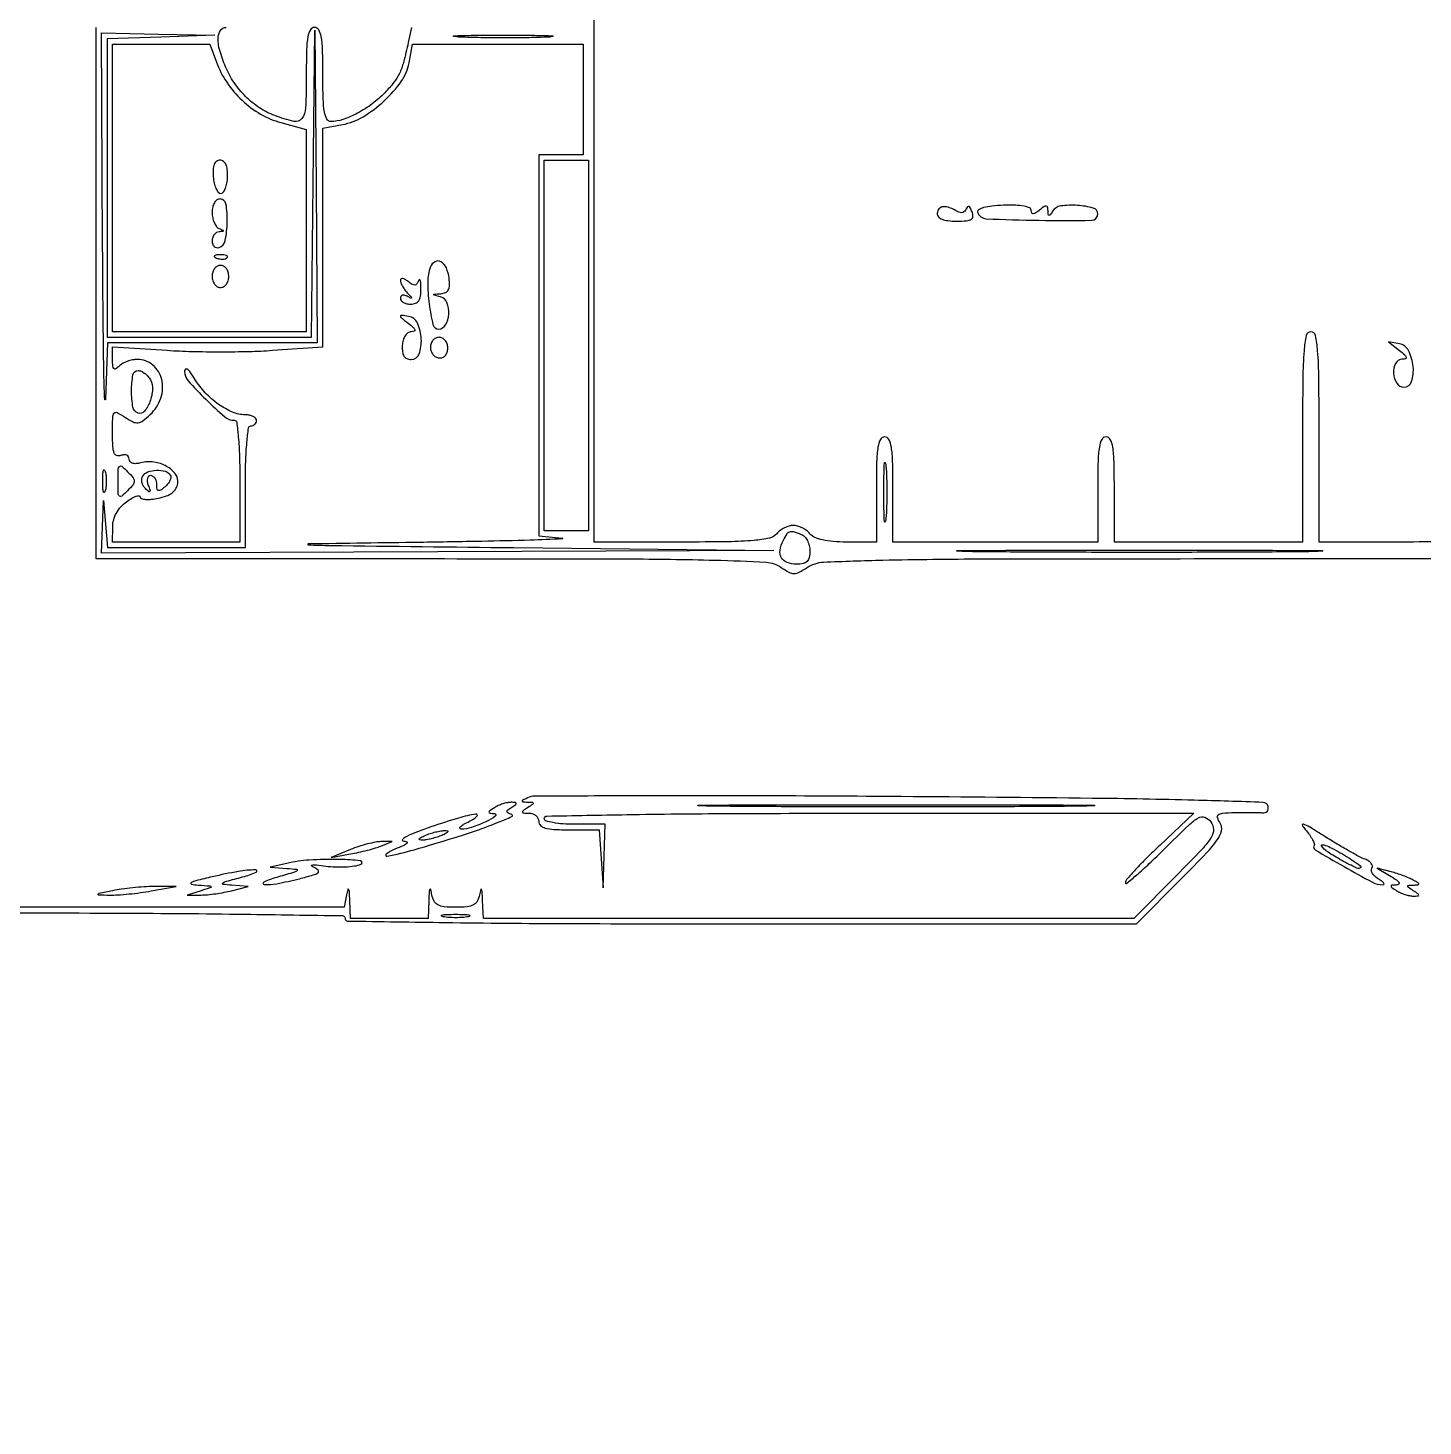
# Model space of a CAD drawing. Extents: x 23 to 255, y 40 to 184.
# Drawn here: x 138.64 to 159.96, y 101.29 to 122.66 of the extents above; entities that cross this region are included whole.
import ezdxf

# ---------------------------------------------------------------- set-up
doc = ezdxf.new("R2010")
doc.units = 0
doc.header["$MEASUREMENT"] = 0

msp = doc.modelspace()

# ---------------------------------------------------------------- linework, layer by layer
for points in [[(207.919475, 175.632891, 0.000007), (191.762556, 175.634099, 0.00002), (173.0434, 175.634494, 0.000013), (151.49745, 175.633531), (95.9364, 175.6296)], [(160.159181, 114.805891, -0.002682), (159.471, 114.8022), (158.3712, 114.8022), (158.3712, 116.4096, 0.00232), (158.367049, 117.304243, 0.017378), (158.34838, 117.72795, 0.033617), (158.314166, 117.960641, 0.353061), (158.2443, 118.017, 0.353061), (158.174434, 117.960641, 0.033617), (158.14022, 117.72795, 0.017378), (158.121551, 117.304243, 0.00232), (158.1174, 116.4096), (158.1174, 114.8022), (156.6792, 114.8022), (155.241, 114.8022), (155.241, 115.6059, 0.005528), (155.236267, 116.033995, 0.033635), (155.216511, 116.2545, 0.080293), (155.178512, 116.370387, 0.280451), (155.1141, 116.4096, 0.280451), (155.049688, 116.370387, 0.080293), (155.011689, 116.2545, 0.033635), (154.991933, 116.033995, 0.005528), (154.9872, 115.6059), (154.9872, 114.8022), (153.4221, 114.8022), (151.857, 114.8022), (151.857, 115.6059, 0.005528), (151.852267, 116.033995, 0.033635), (151.832511, 116.2545, 0.080293), (151.794512, 116.370387, 0.280451), (151.7301, 116.4096, 0.280451), (151.665688, 116.370387, 0.080293), (151.627689, 116.2545, 0.033635), (151.607933, 116.033995, 0.005528), (151.6032, 115.6059), (151.6032, 114.8022), (151.148259, 114.8022, -0.01877), (150.942858, 114.809914, -0.036935), (150.781332, 114.834146, -0.047797), (150.661664, 114.873572, -0.116596), (150.588, 114.9291, 0.059806), (150.536757, 114.977668, 0.043899), (150.470003, 115.018723, 0.044601), (150.398759, 115.046726, 0.071461), (150.3342, 115.056, 0.071461), (150.269641, 115.046726, 0.044601), (150.198397, 115.018723, 0.043899), (150.131643, 114.977668, 0.059806), (150.0804, 114.9291, -0.168366), (149.970764, 114.862714, -0.03088), (149.733093, 114.827006, -0.018341), (149.342467, 114.807183, -0.003506), (148.631841, 114.8022), (147.2886, 114.8022), (147.2886, 118.814016), (147.2886, 122.825833)], [(139.6746, 122.67), (139.6746, 118.6092), (139.6746, 114.5484), (144.816376, 114.5484, -0.00066), (147.79395, 114.544469, -0.005631), (149.128845, 114.525909, -0.007421), (149.917989, 114.494321, -0.139943), (150.149815, 114.414154, 0.027984), (150.266365, 114.341883, 0.125428), (150.34356, 114.322209, 0.120591), (150.422366, 114.341496, 0.025003), (150.546362, 114.414154, -0.134234), (150.79626, 114.495077, -0.0061), (151.704011, 114.526039, -0.00491), (153.233931, 114.544517, -0.000564), (156.676223, 114.5484, 0.000551), (160.080729, 114.55215, 0.004803)], [(144.500024, 122.67), (144.448249, 122.43735, -0.009914), (144.374923, 122.136156, -0.044872), (144.313263, 121.96635, -0.057934), (144.229918, 121.831544, -0.02397), (144.088753, 121.669747, -0.042272), (143.898222, 121.502313, -0.036832), (143.673563, 121.360573, -0.038588), (143.450114, 121.262904, -0.08393), (143.266119, 121.2318, -0.276855), (143.205026, 121.268436, -0.080457), (143.167965, 121.376681, -0.035699), (143.148148, 121.578394, -0.006641), (143.1432, 121.9509, 0.00643), (143.138325, 122.329986, 0.037256), (143.118318, 122.529, 0.088943), (143.079917, 122.633521, 0.266366), (143.0163, 122.67, 0.266366), (142.952683, 122.633521, 0.088943), (142.914282, 122.529, 0.037256), (142.894275, 122.329986, 0.00643), (142.8894, 121.9509, -0.009367), (142.879773, 121.437048, -0.155082), (142.822544, 121.277892, -0.29385), (142.700257, 121.233767, -0.034228), (142.408457, 121.322035, -0.055221), (142.174695, 121.441517, -0.049312), (141.962873, 121.613294, -0.048577), (141.785894, 121.826078, -0.050041), (141.655313, 122.066982, -0.028695), (141.566951, 122.317299, -0.073687), (141.541203, 122.507065, -0.142827), (141.576717, 122.623524, -0.252967), (141.6627, 122.67, 0.154404)], [(137.4327, 109.134, -0.00093), (140.08206, 109.129074, -0.002567), (141.948225, 109.112554, -0.000369), (143.441059, 109.090573, -0.409692), (143.4816, 109.0494, 0.409691), (143.522141, 109.008228, 0.000369), (145.014676, 108.986246, 0.002567), (146.880473, 108.969726, 0.00093), (149.529303, 108.9648), (155.577006, 108.9648), (156.266, 109.656577, 0.005218), (156.649535, 110.049784, 0.037869), (156.816779, 110.253745, 0.096091), (156.877472, 110.389832, 0.199112), (156.85868, 110.502577, -0.052896), (156.816641, 110.58904, -0.331372), (156.829987, 110.633263, -0.141852), (156.893747, 110.656964, -0.01064), (157.080333, 110.666824, -0.004929), (157.20992, 110.66963, -0.005311), (157.336355, 110.669779, -0.005033), (157.444818, 110.667662, -0.0252), (157.505389, 110.662808, 0.1059), (157.544463, 110.665966, 0.139737), (157.574414, 110.685136, 0.135545), (157.59034, 110.717743, 0.097043), (157.589989, 110.758534, 0.346595), (157.514165, 110.822586, 0.001761), (156.460755, 110.854873, 0.00415), (154.902952, 110.884192, 0.000736), (151.9839, 110.9106, 0.001036), (149.834174, 110.92243, 0.001671), (148.003206, 110.922592, 0.000256), (146.379873, 110.91648, 0.111211), (146.2734, 110.892023, 0.005718), (146.197245, 110.854412, 0.282318), (146.1888, 110.840647, 0.396194), (146.198095, 110.830758, 0.00786), (146.2734, 110.827277, -0.013503), (146.346335, 110.82308, -0.38968), (146.358, 110.810386, -0.246147), (146.347999, 110.791302, -0.007917), (146.2734, 110.7414, 0.011213), (146.203147, 110.693733, 0.309569), (146.195861, 110.673881, 0.327416), (146.211734, 110.660798, 0.011938), (146.29455, 110.658095, -0.084232), (146.351089, 110.647993, -0.092453), (146.39911, 110.619904, -0.099524), (146.431233, 110.578407, -0.115601), (146.4426, 110.5299, 0.210303), (146.469208, 110.469436, 0.1188), (146.540563, 110.429974, 0.054927), (146.673548, 110.408657, 0.0123), (146.903479, 110.403), (147.364358, 110.403), (147.395429, 109.95885), (147.426501, 109.5147), (147.44215, 110.00115), (147.4578, 110.4876), (146.9925, 110.4876, -0.017105), (146.814134, 110.493704, -0.027868), (146.663882, 110.512451, -0.026982), (146.551909, 110.539119, -0.332234), (146.5272, 110.5722, -0.408601), (146.567362, 110.613141, -0.000541), (147.789688, 110.63529, -0.003118), (149.323174, 110.651851, -0.001141), (151.492553, 110.6568), (156.457906, 110.6568), (155.934053, 110.164475, 0.00723), (155.733314, 109.970275, 0.010799), (155.564082, 109.794311, 0.006056), (155.427962, 109.642877, 0.18199), (155.4102, 109.595694, 0.631895), (155.430949, 109.585831, 0.007152), (155.583821, 109.713988, 0.01127), (155.774461, 109.886154, 0.006123), (156.001251, 110.10576, -0.004013), (156.378222, 110.473884, -0.058387), (156.526395, 110.586259, -0.224347), (156.623666, 110.595118, -0.146134), (156.715692, 110.526491, -0.155106), (156.75638, 110.40849, -0.149477), (156.722339, 110.286662, -0.04836), (156.582361, 110.108469, -0.004449), (156.190075, 109.70505), (155.541069, 109.0494), (150.568835, 109.0494), (145.5966, 109.0494), (145.585079, 109.32435, 0.004641), (145.57825, 109.457712, 0.114822), (145.567805, 109.492832, 0.674817), (145.555259, 109.491138, 0.014773), (145.536895, 109.40895, -0.073976), (145.502541, 109.311198, -0.151781), (145.445621, 109.254449, -0.099469), (145.348762, 109.226142, -0.021517), (145.1736, 109.2186, -0.021517), (144.998438, 109.226142, -0.099469), (144.901579, 109.254449, -0.151781), (144.844659, 109.311198, -0.073976), (144.810305, 109.40895, 0.014773), (144.791941, 109.491138, 0.674817), (144.779395, 109.492832, 0.114822), (144.76895, 109.457712, 0.004641), (144.762121, 109.32435), (144.7506, 109.0494), (144.1584, 109.0494), (143.5662, 109.0494), (143.554679, 109.32435, 0.004641), (143.54785, 109.457712, 0.114822), (143.537405, 109.492832, 0.674817), (143.524859, 109.491138, 0.014773), (143.506495, 109.40895), (143.469832, 109.2186), (137.4327, 109.2186)]]:
    msp.add_lwpolyline(points, format="xyb")
for points in [[(140.66865, 122.522331), (139.8438, 122.494673), (139.8438, 120.213536), (139.8438, 117.9324), (141.407562, 117.9324), (142.971323, 117.9324), (142.995206, 120.28005), (143.019088, 122.6277), (143.038844, 120.23775), (143.0586, 117.8478), (141.45416, 117.8478), (139.849719, 117.8478), (139.822301, 116.98065, -0.957377), (139.810318, 116.980507, -0.009095), (139.797697, 117.318786, -0.00248), (139.78577, 118.161921, -0.000918), (139.777042, 119.34945), (139.7592, 122.5854), (140.62635, 122.567694), (141.4935, 122.549988)], [(146.594667, 122.522588, -0.00707), (146.294574, 122.513593, -0.003921), (145.928248, 122.510667, -0.003909), (145.557141, 122.513515, -0.006295), (145.241067, 122.522394, -0.032437), (145.142305, 122.532854, -0.898123), (145.142923, 122.542626, -0.009257), (145.407644, 122.549403, -0.001734), (145.8927, 122.551155, -0.001786), (146.3785, 122.54949, -0.008418), (146.657263, 122.542844, -0.852078), (146.658443, 122.532954, -0.058571)], [(147.1194, 121.5702), (147.1194, 120.7242), (146.781, 120.7242), (146.4426, 120.7242), (146.4426, 117.810364), (146.4426, 114.896529), (146.80215, 114.864145, -0.934988), (146.80182, 114.849591, -0.003436), (146.310545, 114.831088, -0.002901), (145.573438, 114.812678, -0.001377), (144.6237, 114.797088, 0.000328), (142.916993, 114.772651, 0.965509), (142.916761, 114.761121, 0.010903), (143.260246, 114.749642, 0.000083), (146.0619, 114.7176), (150.0381, 114.672785), (144.89865, 114.652893), (139.7592, 114.633), (139.77398, 115.03485), (139.78876, 115.4367), (139.821145, 115.07715), (139.853529, 114.7176), (140.906164, 114.7176), (141.9588, 114.7176), (141.9588, 115.6482, -0.007181), (141.964296, 116.030894, -0.015486), (141.981873, 116.325, -0.010792), (142.006881, 116.546868, -0.375539), (142.0434, 116.5788, 0.099038), (142.075687, 116.585259, 0.097945), (142.103149, 116.603651, 0.097945), (142.121541, 116.631113, 0.099038), (142.128, 116.6634, 0.193822), (142.114985, 116.695712, 0.087294), (142.077423, 116.723149, 0.067147), (142.021721, 116.74177, 0.047166), (141.955823, 116.748, -0.101527), (141.763429, 116.787473, -0.053129), (141.549241, 116.907528, -0.049451), (141.346171, 117.084151, -0.052174), (141.185812, 117.29428, 0.01684), (141.119523, 117.395176, 0.076975), (141.070905, 117.445454, 0.35119), (141.043032, 117.444704, 0.219976), (141.028516, 117.413494, 0.184312), (141.083078, 117.26952, 0.016514), (141.354018, 116.984343, 0.016681), (141.643156, 116.717882, 0.17971), (141.789844, 116.6634, -0.375815), (141.826172, 116.631604, -0.010615), (141.851133, 116.408928, -0.015397), (141.868699, 116.114585, -0.007204), (141.8742, 115.7328), (141.8742, 114.8022), (140.9013, 114.8022), (139.9284, 114.8022), (139.931059, 115.03485, -0.063142), (139.946048, 115.143143, -0.059839), (139.987671, 115.246395, -0.057814), (140.05419, 115.33992, -0.052025), (140.142559, 115.4195, -0.023103), (140.222756, 115.472382, -0.048952), (140.290053, 115.503976, -0.092927), (140.334571, 115.510968, -0.405588), (140.3514, 115.493634, 0.323573), (140.370303, 115.467483, 0.059899), (140.43205, 115.455006, 0.044394), (140.520789, 115.455805, 0.025714), (140.62635, 115.471668, 0.037462), (140.750882, 115.506866, 0.07491), (140.840468, 115.555794, 0.095257), (140.897859, 115.61974, 0.099554), (140.926323, 115.699438, 0.197142), (140.891181, 115.840166, 0.108101), (140.75562, 115.959404, 0.091661), (140.560114, 116.024898, 0.099379), (140.359915, 116.01334, -0.043896), (140.286314, 116.000854, -0.098039), (140.230164, 116.007348, -0.151308), (140.195455, 116.031655, -0.166391), (140.1822, 116.070384, 0.139096), (140.172095, 116.106006, 0.153735), (140.145072, 116.129368, 0.122004), (140.104004, 116.136206, 0.072272), (140.0553, 116.125206, -0.175081), (139.994103, 116.123997, -0.223123), (139.953903, 116.162663, -0.07909), (139.933317, 116.260226, -0.012524), (139.9284, 116.456505, -0.005788), (139.931338, 116.710258, -0.161053), (139.953311, 116.771882, -0.362999), (139.999179, 116.781778, -0.024036), (140.124403, 116.708074, 0.029494), (140.243283, 116.639839, 0.145066), (140.31864, 116.626595, 0.135353), (140.391863, 116.656115, 0.024439), (140.505103, 116.75172, 0.124709), (140.666285, 117.001734, 0.139171), (140.679994, 117.287547, 0.162167), (140.54471, 117.508117, 0.176574), (140.3091, 117.594, 0.049362), (140.23363, 117.586531, 0.037889), (140.153806, 117.564179, 0.038897), (140.081661, 117.531394, 0.070395), (140.02992, 117.49248, -0.049656), (139.979149, 117.450903, -0.351264), (139.94955, 117.453534, -0.185074), (139.9321, 117.490551, -0.018632), (139.9284, 117.589797), (139.9284, 117.788634), (140.764532, 117.733839, 0.010063), (141.140684, 117.716782, 0.00629), (141.58161, 117.711222, 0.006311), (142.01637, 117.716696, 0.011413), (142.371932, 117.73379), (143.1432, 117.788536), (143.1432, 119.458453), (143.1432, 121.12837), (143.444348, 121.184865, 0.089508), (143.757168, 121.304038, 0.051296), (144.080848, 121.547572, 0.051816), (144.341809, 121.845275, 0.108103), (144.461523, 122.127783), (144.51563, 122.4162), (145.817515, 122.4162), (147.1194, 122.4162)], [(141.516661, 122.14125, 0.061717), (141.674312, 121.831158, 0.055895), (141.907486, 121.557283, 0.056555), (142.192446, 121.344747, 0.066725), (142.502782, 121.215512), (142.8894, 121.112107), (142.8894, 119.564554), (142.8894, 118.017), (141.4089, 118.017), (139.9284, 118.017), (139.9284, 120.2166), (139.9284, 122.4162), (140.672805, 122.4162), (141.41721, 122.4162)], [(141.467851, 120.3858, 0.035684), (141.48228, 120.288612, 0.052027), (141.509718, 120.206554, 0.065745), (141.544992, 120.150033, 0.224026), (141.583221, 120.132, 0.23097), (141.620564, 120.150223, 0.06923), (141.653162, 120.206554, 0.05361), (141.676688, 120.288603, 0.03594), (141.686467, 120.3858, 0.032612), (141.682362, 120.497376, 0.081346), (141.661108, 120.575906, 0.127795), (141.62347, 120.622369, 0.160283), (141.571098, 120.6396, 0.155759), (141.518403, 120.622776, 0.142546), (141.48296, 120.577998, 0.085825), (141.466008, 120.500418, 0.029995)], [(141.4512, 119.84295, 0.048059), (141.459039, 119.761578, 0.053115), (141.482264, 119.686023, 0.060057), (141.516419, 119.626963, 0.136586), (141.55695, 119.595829, -0.009076), (141.61277, 119.572118, -0.295955), (141.6204, 119.560356, -0.382689), (141.612227, 119.551242, -0.011437), (141.55695, 119.546479, 0.122652), (141.5166, 119.53368, 0.093971), (141.482264, 119.502414, 0.08494), (141.459164, 119.457529, 0.076604), (141.4512, 119.40585, 0.081792), (141.459189, 119.357336, 0.123756), (141.482264, 119.32155, 0.143391), (141.5167, 119.304187, 0.126259), (141.55695, 119.306971, 0.269467), (141.650745, 119.413022, 0.044044), (141.681981, 119.696658, 0.046056), (141.662618, 119.971261, 0.367398), (141.572986, 120.0474, 0.150421), (141.524147, 120.032367, 0.109524), (141.484949, 119.990744, 0.083682), (141.459618, 119.925487, 0.050865)], [(152.5338, 119.828414, 0.183302), (152.55345, 119.776614, 0.115298), (152.606923, 119.738757, 0.069942), (152.697384, 119.715965, 0.026797), (152.827245, 119.709, 0.016632), (152.982829, 119.714177, 0.119663), (153.053921, 119.736536, 0.260816), (153.078712, 119.780074, 0.093714), (153.065519, 119.852772, 0.030334), (153.039955, 119.90895, 0.16266), (153.015924, 119.931817, 0.34123), (152.994411, 119.927016, 0.093214), (152.976348, 119.894545, -0.111454), (152.95574, 119.860456, -0.12798), (152.923395, 119.840603, -0.121106), (152.88402, 119.83844, -0.093416), (152.843824, 119.854144, 0.048841), (152.723428, 119.913966, 0.112051), (152.623736, 119.928052, 0.191762), (152.559704, 119.896189, 0.184591)], [(153.151546, 119.843542, 0.311038), (153.281357, 119.745475, 0.007262), (154.087375, 119.721805, 0.006987), (154.893242, 119.721113, 0.410378), (154.9872, 119.816311, 0.336259), (154.917315, 119.908477, 0.052314), (154.676968, 119.949422, 0.050279), (154.42151, 119.940154, 0.22066), (154.297756, 119.860639, -0.013412), (154.260055, 119.804593, -0.267985), (154.241993, 119.79635, -0.361848), (154.229976, 119.808475, -0.018843), (154.227095, 119.867409, 0.051364), (154.220814, 119.922373, 0.328723), (154.200971, 119.939747, 0.177684), (154.166603, 119.93032, 0.018329), (154.0989, 119.8782, -0.023518), (154.039099, 119.833143, -0.133127), (154.001739, 119.820181, -0.309151), (153.980194, 119.832815, -0.110635), (153.972, 119.869395, 0.294126), (153.946042, 119.909705, 0.059431), (153.860895, 119.936777, 0.039872), (153.728138, 119.951361, 0.016274), (153.546453, 119.950846, 0.016555), (153.370173, 119.938754, 0.040953), (153.242913, 119.915142, 0.066304), (153.166395, 119.882996, 0.354119)], [(141.519938, 119.143609, 0.051402), (141.566203, 119.130408, 0.05415), (141.613372, 119.127242, 0.060344), (141.654429, 119.133939, 0.126455), (141.682087, 119.150288, 0.296942), (141.685997, 119.168803, 0.208169), (141.670554, 119.184424, 0.077125), (141.629947, 119.193791, 0.028489), (141.57105, 119.194721, 0.018894), (141.507911, 119.189726, 0.168741), (141.483228, 119.17777, 0.470617), (141.484687, 119.162352, 0.054073)], [(144.788257, 119.008306, 0.092456), (144.746087, 118.779197, 0.032062), (144.768501, 118.442495, 0.025892), (144.826598, 118.127425, 0.34719), (144.91288, 118.0593, 0.272999), (145.018116, 118.121386, 0.11136), (145.06628, 118.287026, 0.105621), (145.039755, 118.463368, 0.243733), (144.942962, 118.550496, -0.002169), (144.844038, 118.576715, -0.359664), (144.838001, 118.585227, -0.371985), (144.845245, 118.592465, -0.002216), (144.946569, 118.599386, 0.088562), (145.017756, 118.61684, 0.166573), (145.060689, 118.656613, 0.118634), (145.078788, 118.725397, 0.034757), (145.073469, 118.835326, 0.074806), (145.030439, 118.992537, 0.153466), (144.946982, 119.087488, 0.27114), (144.857746, 119.088884, 0.174354)], [(141.4512, 118.863, 0.072314), (141.460664, 118.797908, 0.08892), (141.488213, 118.74315, 0.10214), (141.529391, 118.706761, 0.130775), (141.5781, 118.6938, 0.130775), (141.626809, 118.706761, 0.10214), (141.667988, 118.74315, 0.08892), (141.695536, 118.797908, 0.072314), (141.705, 118.863, 0.072314), (141.695536, 118.928092, 0.08892), (141.667988, 118.98285, 0.10214), (141.626809, 119.019239, 0.130775), (141.5781, 119.0322, 0.130775), (141.529391, 119.019239, 0.10214), (141.488213, 118.98285, 0.08892), (141.460664, 118.928092, 0.072314)], [(144.3276, 118.805679, 0.094159), (144.334779, 118.767895, 0.032006), (144.358664, 118.717097, 0.0305), (144.392879, 118.663063, 0.030686), (144.43335, 118.613709, -0.004358), (144.490449, 118.551107, -0.184745), (144.4968, 118.534505, -0.561535), (144.488737, 118.529589, -0.009535), (144.43335, 118.559482, 0.065956), (144.392868, 118.575756, 0.132257), (144.358664, 118.57533, 0.182297), (144.336205, 118.558744, 0.144512), (144.3276, 118.529593, 0.172318), (144.339742, 118.495408, 0.093795), (144.374196, 118.466318, 0.074198), (144.425543, 118.446637, 0.054527), (144.486225, 118.44, 0.090141), (144.560336, 118.45347, 0.155665), (144.609059, 118.491947, 0.113924), (144.635808, 118.56161, 0.036751), (144.64318, 118.67265, 0.01465), (144.640142, 118.755914, 0.061932), (144.630756, 118.804858, 0.435601), (144.61752, 118.811024, 0.215286), (144.603228, 118.796019, -0.069712), (144.578426, 118.747928, -0.225406), (144.547907, 118.730775, -0.159123), (144.507174, 118.741044, -0.032554), (144.446273, 118.785228, 0.037533), (144.40067, 118.817626, 0.093271), (144.36246, 118.831862, 0.200897), (144.338175, 118.826282, 0.24165)], [(144.44952, 118.147282, -0.016335), (144.523841, 118.084257, -0.130989), (144.548003, 118.046917, -0.40331), (144.537351, 118.02503, -0.087897), (144.49182, 118.01694, 0.156365), (144.442902, 118.001232, 0.09648), (144.401013, 117.956939, 0.075809), (144.371198, 117.889049, 0.051256), (144.3577, 117.80544, 0.042049), (144.360272, 117.708051, 0.115487), (144.383082, 117.643654, 0.154374), (144.427122, 117.607001, 0.097247), (144.493336, 117.594, 0.316746), (144.614382, 117.679233, 0.101035), (144.64742, 117.909638, 0.091198), (144.588341, 118.150155, 0.254535), (144.4545, 118.251807, 0.00563), (144.341159, 118.267757, 0.438123), (144.328649, 118.257277, 0.238259), (144.33764, 118.237154, 0.003037)], [(144.786857, 117.779838, 0.084564), (144.796912, 117.720813, 0.087221), (144.825909, 117.669149, 0.092443), (144.869063, 117.632728, 0.110808), (144.9198, 117.617261, 0.112967), (144.97278, 117.625257, 0.120385), (145.015601, 117.655466, 0.106386), (145.04326, 117.705522, 0.073341), (145.052743, 117.769823, 0.077839), (145.042872, 117.832843, 0.093956), (145.014298, 117.885386, 0.104043), (144.971234, 117.920067, 0.118212), (144.9198, 117.9324, 0.114004), (144.869088, 117.920685, 0.100323), (144.825909, 117.887585, 0.093832), (144.796934, 117.838095, 0.085848)], [(159.5979, 117.731191, -0.014491), (159.678455, 117.664599, -0.137435), (159.702659, 117.627482, -0.411743), (159.69121, 117.605298, -0.073116), (159.6402, 117.596691, 0.274587), (159.540021, 117.534279, 0.13564), (159.507942, 117.382305, 0.128708), (159.557992, 117.230056, 0.25459), (159.666457, 117.171, 0.325836), (159.784641, 117.257165, 0.103859), (159.808577, 117.48678, 0.089943), (159.738302, 117.728877, 0.238506), (159.5979, 117.833547), (159.4287, 117.863002)], [(140.507414, 117.282167, -0.14589), (140.540139, 117.136147, -0.071416), (140.49967, 116.947997, -0.082695), (140.415575, 116.80094, -0.311548), (140.318951, 116.772916, -0.277145), (140.240553, 116.864436, -0.041759), (140.219386, 117.115418, -0.043251), (140.240335, 117.359046, -0.364624), (140.318515, 117.4248, -0.107569), (140.366104, 117.414442, -0.054582), (140.418998, 117.382902, -0.050567), (140.468787, 117.336724, -0.052988)], [(139.817517, 115.58475, -0.161593), (139.803278, 115.562827, -0.542911), (139.790192, 115.567169, -0.052887), (139.781172, 115.626882, -0.011065), (139.778827, 115.7328, -0.011065), (139.781172, 115.838718, -0.052887), (139.790192, 115.898431, -0.542911), (139.803278, 115.902773, -0.161593), (139.817517, 115.88085, -0.039571), (139.829548, 115.813401, -0.024357), (139.833476, 115.7328, -0.024357), (139.829548, 115.652199, -0.039571)], [(140.158029, 115.587771, -0.019588), (140.068346, 115.504853, -0.39145), (140.03415, 115.506193, -0.191737), (140.015535, 115.549433, -0.006912), (140.013, 115.7328, -0.006912), (140.015535, 115.916167, -0.191737), (140.03415, 115.959407, -0.39145), (140.068346, 115.960747, -0.019588), (140.158029, 115.877829, -0.022892), (140.241333, 115.786526, -0.175223), (140.260757, 115.7328, -0.175223), (140.241333, 115.679074, -0.022892)], [(140.810776, 115.826986, -0.165938), (140.819112, 115.79051, -0.078442), (140.806515, 115.743297, -0.064546), (140.775925, 115.692977, -0.050777), (140.731169, 115.647427, -0.021194), (140.663366, 115.595846, -0.218913), (140.629651, 115.589818, -0.302251), (140.61009, 115.611691, -0.035672), (140.6052, 115.680141, 0.066447), (140.598196, 115.732611, 0.08353), (140.57769, 115.77708, 0.099354), (140.547262, 115.806822, 0.144987), (140.511549, 115.8174, 0.17553), (140.479274, 115.805709, 0.158566), (140.460309, 115.775544, 0.103129), (140.458357, 115.728176, 0.049899), (140.474261, 115.66935, -0.00978), (140.501248, 115.594066, -0.264908), (140.497331, 115.574053, -0.417676), (140.481387, 115.572963, -0.01461), (140.431464, 115.619679, -0.071122), (140.397825, 115.664172, -0.071769), (140.378128, 115.716175, -0.078057), (140.374893, 115.767483, -0.115698), (140.389144, 115.810029, -0.17057), (140.467998, 115.873708, -0.075455), (140.601203, 115.89944, -0.076571), (140.733832, 115.884436, -0.190177)], [(151.749984, 115.16175, -0.075495), (151.738457, 115.112383, -0.793398), (151.727606, 115.11403, -0.016391), (151.72019, 115.275459, -0.003282), (151.718298, 115.5636, -0.003282), (151.72019, 115.851741, -0.016391), (151.727606, 116.01317, -0.793398), (151.738457, 116.014817, -0.075495), (151.749984, 115.96545, -0.012378), (151.759861, 115.782502, -0.007295), (151.763055, 115.5636, -0.007295), (151.759861, 115.344698, -0.012378)], [(150.454181, 114.920049, -0.114615), (150.505379, 114.885424, -0.06577), (150.548691, 114.824313, -0.0603), (150.578027, 114.747487, -0.061153), (150.588, 114.666249, -0.050016), (150.577947, 114.566, -0.148686), (150.545491, 114.505893, -0.147373), (150.484856, 114.473719, -0.048839), (150.38355, 114.4638, -0.087486), (150.239074, 114.489274, -0.178191), (150.152275, 114.562641, -0.170504), (150.131541, 114.677483, -0.079139), (150.179408, 114.82335, -0.019749), (150.238445, 114.927781, -0.171242), (150.279421, 114.960753, -0.160705), (150.333309, 114.961815, -0.016858)], [(158.144606, 114.65421, -0.001524), (157.017133, 114.646801, -0.00088), (155.660128, 114.644409, -0.000879), (154.297955, 114.646797, -0.001473), (153.153206, 114.654189, -0.008966), (152.837482, 114.662822, -0.972926), (152.837627, 114.670952, -0.00201), (153.832163, 114.67652, -0.000393), (155.6217, 114.677936, -0.000397), (157.412037, 114.676522, -0.001955), (158.421756, 114.670975, -0.969556), (158.421932, 114.662815, -0.0107)], [(145.7658, 110.7414, 0.008672), (145.691589, 110.691595, 0.245346), (145.6812, 110.671698, 0.378615), (145.693276, 110.658037, 0.014698), (145.7658, 110.651224, -0.69665), (145.777582, 110.611683, -0.05148), (145.636566, 110.527047, -0.027366), (145.41474, 110.437681, -0.08831), (145.2582, 110.413687, -0.294441), (145.238331, 110.427186, -0.314196), (145.243131, 110.449982, -0.063337), (145.295329, 110.487873, -0.018002), (145.3851, 110.532955, 0.080005), (145.498945, 110.609027, 0.735834), (145.483118, 110.642073, 0.036974), (145.21777, 110.58314, 0.009134), (144.7929, 110.4467, 0.009776), (144.576549, 110.368082, 0.02506), (144.424361, 110.300445, 0.07403), (144.361501, 110.255937, 0.650921), (144.3699, 110.232724, -0.079834), (144.425406, 110.21979, -0.537308), (144.429952, 110.196947, -0.093815), (144.378406, 110.16213, -0.009846), (144.243, 110.1069, 0.077182), (144.109936, 110.03042, 0.783828), (144.124537, 109.998959, 0.021576), (144.538683, 110.098761, 0.006272), (145.16751, 110.287892, 0.006726), (145.535127, 110.408966, 0.013016), (145.825046, 110.517311, 0.011345), (146.032517, 110.606588, 0.674234), (146.031177, 110.636533, -0.028518), (145.971773, 110.661416, -0.286771), (145.958155, 110.683208, -0.235086), (145.970716, 110.708449, -0.020626), (146.031177, 110.750345, 0.012244), (146.091994, 110.790996, 0.285997), (146.099733, 110.809302, 0.351537), (146.08647, 110.821353, 0.01537), (146.0196, 110.823409, 0.050718), (145.961839, 110.817535, 0.027466), (145.8927, 110.799319, 0.027073), (145.823667, 110.772808, 0.038252)], [(154.633778, 110.762601, -0.001393), (153.410047, 110.755251, -0.000805), (151.93783, 110.752877, -0.000804), (150.460431, 110.755248, -0.001349), (149.219378, 110.762584, -0.008256), (148.8785, 110.771149, -0.975101), (148.878633, 110.779217, -0.001837), (149.958076, 110.784741, -0.00036), (151.8993, 110.786145, -0.000363), (153.841325, 110.784742, -0.00179), (154.935993, 110.779237, -0.972245), (154.936151, 110.771141, -0.009722)], [(144.9621, 110.3184, -0.02318), (144.888023, 110.290559, -0.018093), (144.805326, 110.26705, -0.018434), (144.72657, 110.250763, -0.04179), (144.666, 110.245692, -0.055166), (144.623476, 110.250398, -0.507108), (144.617161, 110.26486, -0.14515), (144.640323, 110.286681, -0.015364), (144.7083, 110.3184, -0.02318), (144.782377, 110.346241, -0.018093), (144.865074, 110.36975, -0.018434), (144.94383, 110.386037, -0.04179), (145.0044, 110.391108, -0.055166), (145.046924, 110.386402, -0.507108), (145.053239, 110.37194, -0.14515), (145.030077, 110.350119, -0.015364)], [(158.1597, 110.405201, -0.023094), (158.221962, 110.328765, -0.03356), (158.268906, 110.255574, -0.035553), (158.297291, 110.194025, -0.237258), (158.293865, 110.161468, 0.424465), (158.308939, 110.097687, 0.004296), (158.752264, 109.839543, 0.007605), (159.184274, 109.601571, 0.123263), (159.3441, 109.561951, 0.253737), (159.360398, 109.570839, 0.313605), (159.359836, 109.587711, 0.078341), (159.331184, 109.615684, 0.022461), (159.278871, 109.649372, -0.052371), (159.225197, 109.68866, -0.073543), (159.187577, 109.734476, -0.094884), (159.171108, 109.77939, -0.180891), (159.178483, 109.816597, 0.184859), (159.185118, 109.851479, 0.119276), (159.168336, 109.889566, 0.086882), (159.12958, 109.925311, 0.055372), (159.074512, 109.952666, -0.034893), (158.988174, 109.991239, -0.00588), (158.829483, 110.07828, -0.006407), (158.645192, 110.185335, -0.005654), (158.4558, 110.301551, 0.004559), (158.226293, 110.443075, 0.051728), (158.129932, 110.488449, 0.675422), (158.114711, 110.471075, 0.065369)], [(143.5662, 110.101205), (143.2701, 109.981483), (143.5662, 110.034016, 0.010752), (143.691966, 110.059131, 0.008851), (143.825023, 110.091171, 0.008961), (143.946188, 110.124955, 0.02341), (144.0315, 110.154813), (144.2007, 110.223075), (144.0315, 110.222001, 0.046277), (143.946453, 110.213568, 0.015671), (143.825023, 110.186075, 0.015433), (143.691977, 110.147115, 0.017128)], [(159.007893, 109.827093, -0.320999), (158.944884, 109.816654, -0.011556), (158.715871, 109.935924, -0.017379), (158.49801, 110.06593, -0.111572), (158.408692, 110.156979, -0.589097), (158.418294, 110.174098, -0.086217), (158.468573, 110.1651, -0.030983), (158.565787, 110.122726, -0.012309), (158.693758, 110.053211, -0.009327), (158.823205, 109.975462, -0.016093), (158.927483, 109.905382, -0.010412), (159.006772, 109.845763, -0.449768)], [(142.5933, 109.889917), (142.3395, 109.830819), (142.5933, 109.812504, -0.009579), (142.742329, 109.798875, -0.626662), (142.749034, 109.779974, -0.125753), (142.707645, 109.755058, -0.002425), (142.4664, 109.6839, 0.028344), (142.241456, 109.60467, 0.783369), (142.247149, 109.56789, 0.07094), (142.437743, 109.578086, 0.012897), (142.783932, 109.655822, 0.007492), (142.994674, 109.712258, 0.090588), (143.069612, 109.749137, 0.461903), (143.072004, 109.784595, 0.092836), (143.011745, 109.824734, -0.086104), (142.973662, 109.849373, -0.634295), (142.978461, 109.864578, -0.059644), (143.045627, 109.865612, -0.007801), (143.187792, 109.848562, 0.024974), (143.3327, 109.836211, 0.021182), (143.486359, 109.837328, 0.021716), (143.626411, 109.850398, 0.054513), (143.725774, 109.875283, 0.782017), (143.720021, 109.926953, 0.029919), (143.396645, 109.950518, 0.018222), (142.935548, 109.939672, 0.04223)], [(141.4512, 109.6839, 0.003931), (141.203535, 109.624406, 0.073408), (141.129495, 109.593956, 0.688135), (141.133257, 109.572221, 0.03088), (141.2397, 109.558061, -0.001812), (141.416956, 109.544895, -0.26451), (141.433484, 109.53371, -0.45517), (141.427741, 109.519957, -0.002741), (141.282, 109.4724), (141.0705, 109.404666), (141.282, 109.406242, 0.022315), (141.381132, 109.41141, 0.011134), (141.505926, 109.426326, 0.01103), (141.634694, 109.447543, 0.015955), (141.7473, 109.4724), (142.0011, 109.536981), (141.7473, 109.555112, -0.017385), (141.618949, 109.568779, -0.668613), (141.613674, 109.589329, -0.095086), (141.670717, 109.617148, -0.003137), (141.9165, 109.681971, 0.039397), (142.12568, 109.753702, 0.812119), (142.118452, 109.788912, 0.044957), (141.853276, 109.766128, 0.013083)], [(159.471, 109.690427, -0.019435), (159.553544, 109.636213, -0.09526), (159.591847, 109.595983, -0.374363), (159.588246, 109.571415, -0.17038), (159.5556, 109.558702, 0.013622), (159.482707, 109.554246, 0.38858), (159.471, 109.541456, 0.246069), (159.48104, 109.522292, 0.007991), (159.5556, 109.4724, 0.038252), (159.613467, 109.440992, 0.027073), (159.6825, 109.414481, 0.027466), (159.751639, 109.396265, 0.050718), (159.8094, 109.390391, 0.012417), (159.882727, 109.392212, 0.399741), (159.894, 109.404059, 0.246842), (159.884357, 109.422401, 0.007261), (159.8094, 109.4724, -0.007917), (159.734801, 109.522302, -0.246147), (159.7248, 109.541386, -0.38968), (159.736465, 109.55408, -0.013503), (159.8094, 109.558277, 0.010611), (159.883441, 109.562108, 0.393016), (159.894, 109.573466, 0.262871), (159.884686, 109.589957, 0.006929), (159.8094, 109.633939, 0.027041), (159.745978, 109.665423, 0.011368), (159.657649, 109.701112, 0.011209), (159.561271, 109.735078, 0.014326), (159.471, 109.761796), (159.2595, 109.817858)], [(139.9284, 109.4724, 0.000824), (139.721373, 109.428466, 0.202237), (139.706083, 109.417783, 0.581845), (139.710758, 109.409063, 0.001407), (139.8861, 109.405208, 0.020874), (140.009956, 109.408004, 0.008614), (140.177177, 109.42167, 0.008505), (140.356258, 109.442497, 0.010826), (140.5206, 109.468082), (140.9013, 109.535822), (140.5629, 109.535274, 0.014791), (140.411794, 109.530558, 0.009499), (140.236926, 109.516579, 0.009546), (140.066121, 109.496354, 0.017629)], [(145.36395, 109.074295, -0.029693), (145.27726, 109.062881, -0.017887), (145.1736, 109.059171, -0.017887), (145.06994, 109.062881, -0.029693), (144.98325, 109.074295, -0.142433), (144.957022, 109.087725, -0.611425), (144.960646, 109.100188, -0.039503), (145.037268, 109.108753, -0.008087), (145.1736, 109.110958, -0.008087), (145.309932, 109.108753, -0.039503), (145.386554, 109.100188, -0.611425), (145.390178, 109.087725, -0.142433)]]:
    msp.add_lwpolyline(points, format="xyb", close=True)
msp.add_lwpolyline([(147.204, 117.8055), (147.204, 114.9714), (146.8656, 114.9714), (146.5272, 114.9714), (146.5272, 117.8055), (146.5272, 120.6396), (146.8656, 120.6396), (147.204, 120.6396)], close=True)

doc.saveas('drawing.dxf')
